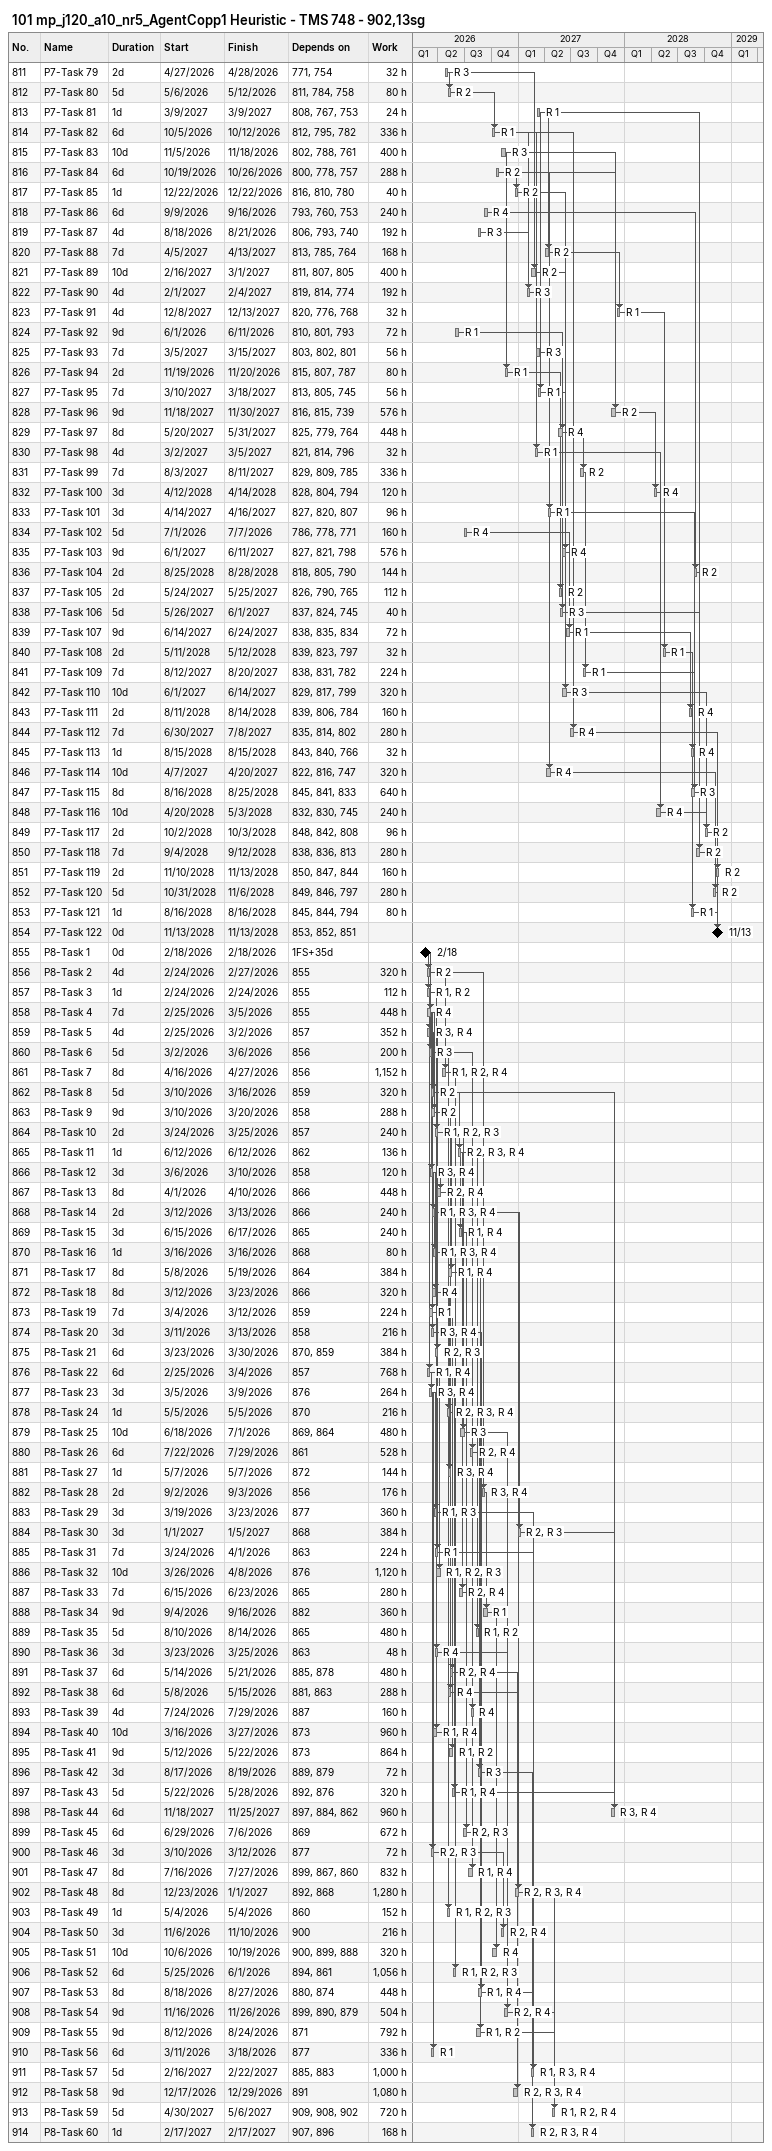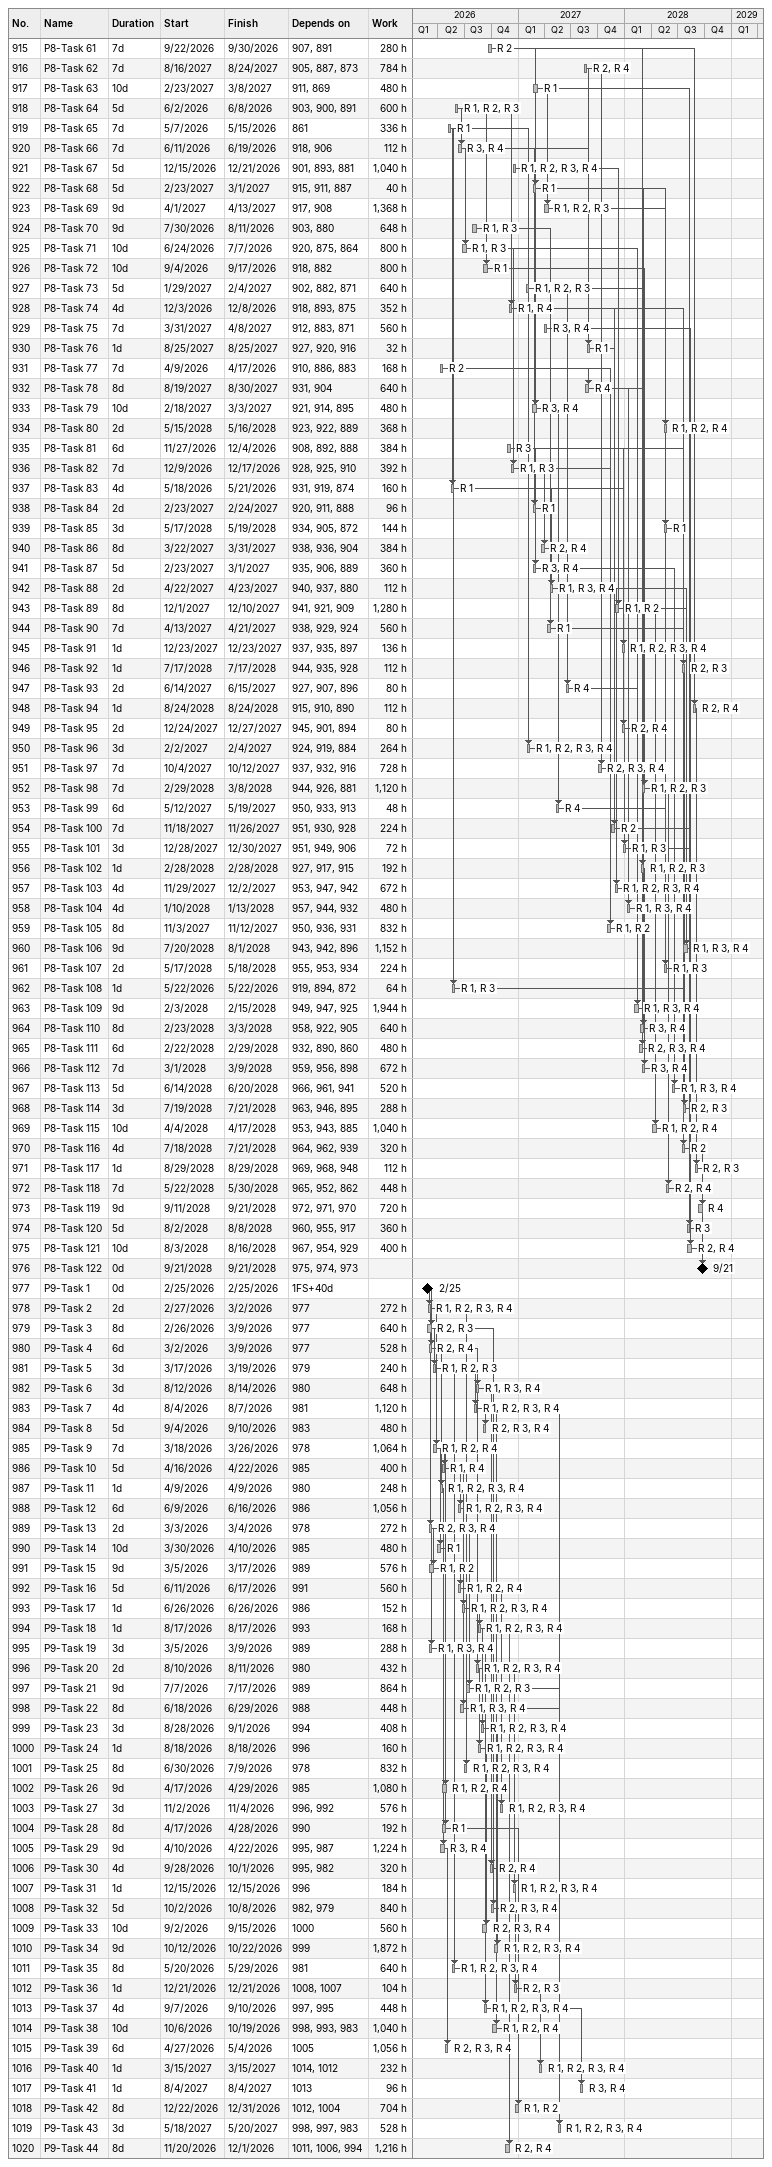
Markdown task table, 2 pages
101 mp_j120_a10_nr5_AgentCopp1 Heuristic - TMS 748 - 902,13sg

| ID | Task | Duration | Start | Finish | Predecessors | Resources | Work (h) |
|---|---|---|---|---|---|---|---|
| 811 | P7-Task 79 | 2d | 2026-04-27 | 2026-04-28 | 771, 754 | R 3 | 32 |
| 812 | P7-Task 80 | 5d | 2026-05-06 | 2026-05-12 | 811, 784, 758 | R 2 | 80 |
| 813 | P7-Task 81 | 1d | 2027-03-09 | 2027-03-09 | 808, 767, 753 | R 1 | 24 |
| 814 | P7-Task 82 | 6d | 2026-10-05 | 2026-10-12 | 812, 795, 782 | R 1 | 336 |
| 815 | P7-Task 83 | 10d | 2026-11-05 | 2026-11-18 | 802, 788, 761 | R 3 | 400 |
| 816 | P7-Task 84 | 6d | 2026-10-19 | 2026-10-26 | 800, 778, 757 | R 2 | 288 |
| 817 | P7-Task 85 | 1d | 2026-12-22 | 2026-12-22 | 816, 810, 780 | R 2 | 40 |
| 818 | P7-Task 86 | 6d | 2026-09-09 | 2026-09-16 | 793, 760, 753 | R 4 | 240 |
| 819 | P7-Task 87 | 4d | 2026-08-18 | 2026-08-21 | 806, 793, 740 | R 3 | 192 |
| 820 | P7-Task 88 | 7d | 2027-04-05 | 2027-04-13 | 813, 785, 764 | R 2 | 168 |
| 821 | P7-Task 89 | 10d | 2027-02-16 | 2027-03-01 | 811, 807, 805 | R 2 | 400 |
| 822 | P7-Task 90 | 4d | 2027-02-01 | 2027-02-04 | 819, 814, 774 | R 3 | 192 |
| 823 | P7-Task 91 | 4d | 2027-12-08 | 2027-12-13 | 820, 776, 768 | R 1 | 32 |
| 824 | P7-Task 92 | 9d | 2026-06-01 | 2026-06-11 | 810, 801, 793 | R 1 | 72 |
| 825 | P7-Task 93 | 7d | 2027-03-05 | 2027-03-15 | 803, 802, 801 | R 3 | 56 |
| 826 | P7-Task 94 | 2d | 2026-11-19 | 2026-11-20 | 815, 807, 787 | R 1 | 80 |
| 827 | P7-Task 95 | 7d | 2027-03-10 | 2027-03-18 | 813, 805, 745 | R 1 | 56 |
| 828 | P7-Task 96 | 9d | 2027-11-18 | 2027-11-30 | 816, 815, 739 | R 2 | 576 |
| 829 | P7-Task 97 | 8d | 2027-05-20 | 2027-05-31 | 825, 779, 764 | R 4 | 448 |
| 830 | P7-Task 98 | 4d | 2027-03-02 | 2027-03-05 | 821, 814, 796 | R 1 | 32 |
| 831 | P7-Task 99 | 7d | 2027-08-03 | 2027-08-11 | 829, 809, 785 | R 2 | 336 |
| 832 | P7-Task 100 | 3d | 2028-04-12 | 2028-04-14 | 828, 804, 794 | R 4 | 120 |
| 833 | P7-Task 101 | 3d | 2027-04-14 | 2027-04-16 | 827, 820, 807 | R 1 | 96 |
| 834 | P7-Task 102 | 5d | 2026-07-01 | 2026-07-07 | 786, 778, 771 | R 4 | 160 |
| 835 | P7-Task 103 | 9d | 2027-06-01 | 2027-06-11 | 827, 821, 798 | R 4 | 576 |
| 836 | P7-Task 104 | 2d | 2028-08-25 | 2028-08-28 | 818, 805, 790 | R 2 | 144 |
| 837 | P7-Task 105 | 2d | 2027-05-24 | 2027-05-25 | 826, 790, 765 | R 2 | 112 |
| 838 | P7-Task 106 | 5d | 2027-05-26 | 2027-06-01 | 837, 824, 745 | R 3 | 40 |
| 839 | P7-Task 107 | 9d | 2027-06-14 | 2027-06-24 | 838, 835, 834 | R 1 | 72 |
| 840 | P7-Task 108 | 2d | 2028-05-11 | 2028-05-12 | 839, 823, 797 | R 1 | 32 |
| 841 | P7-Task 109 | 7d | 2027-08-12 | 2027-08-20 | 838, 831, 782 | R 1 | 224 |
| 842 | P7-Task 110 | 10d | 2027-06-01 | 2027-06-14 | 829, 817, 799 | R 3 | 320 |
| 843 | P7-Task 111 | 2d | 2028-08-11 | 2028-08-14 | 839, 806, 784 | R 4 | 160 |
| 844 | P7-Task 112 | 7d | 2027-06-30 | 2027-07-08 | 835, 814, 802 | R 4 | 280 |
| 845 | P7-Task 113 | 1d | 2028-08-15 | 2028-08-15 | 843, 840, 766 | R 4 | 32 |
| 846 | P7-Task 114 | 10d | 2027-04-07 | 2027-04-20 | 822, 816, 747 | R 4 | 320 |
| 847 | P7-Task 115 | 8d | 2028-08-16 | 2028-08-25 | 845, 841, 833 | R 3 | 640 |
| 848 | P7-Task 116 | 10d | 2028-04-20 | 2028-05-03 | 832, 830, 745 | R 4 | 240 |
| 849 | P7-Task 117 | 2d | 2028-10-02 | 2028-10-03 | 848, 842, 808 | R 2 | 96 |
| 850 | P7-Task 118 | 7d | 2028-09-04 | 2028-09-12 | 838, 836, 813 | R 2 | 280 |
| 851 | P7-Task 119 | 2d | 2028-11-10 | 2028-11-13 | 850, 847, 844 | R 2 | 160 |
| 852 | P7-Task 120 | 5d | 2028-10-31 | 2028-11-06 | 849, 846, 797 | R 2 | 280 |
| 853 | P7-Task 121 | 1d | 2028-08-16 | 2028-08-16 | 845, 844, 794 | R 1 | 80 |
| 854 | P7-Task 122 | 0d | 2028-11-13 | 2028-11-13 | 853, 852, 851 |  |  |
| 855 | P8-Task 1 | 0d | 2026-02-18 | 2026-02-18 | 1FS+35d |  |  |
| 856 | P8-Task 2 | 4d | 2026-02-24 | 2026-02-27 | 855 | R 2 | 320 |
| 857 | P8-Task 3 | 1d | 2026-02-24 | 2026-02-24 | 855 | R 1, R 2 | 112 |
| 858 | P8-Task 4 | 7d | 2026-02-25 | 2026-03-05 | 855 | R 4 | 448 |
| 859 | P8-Task 5 | 4d | 2026-02-25 | 2026-03-02 | 857 | R 3, R 4 | 352 |
| 860 | P8-Task 6 | 5d | 2026-03-02 | 2026-03-06 | 856 | R 3 | 200 |
| 861 | P8-Task 7 | 8d | 2026-04-16 | 2026-04-27 | 856 | R 1, R 2, R 4 | 1152 |
| 862 | P8-Task 8 | 5d | 2026-03-10 | 2026-03-16 | 859 | R 2 | 320 |
| 863 | P8-Task 9 | 9d | 2026-03-10 | 2026-03-20 | 858 | R 2 | 288 |
| 864 | P8-Task 10 | 2d | 2026-03-24 | 2026-03-25 | 857 | R 1, R 2, R 3 | 240 |
| 865 | P8-Task 11 | 1d | 2026-06-12 | 2026-06-12 | 862 | R 2, R 3, R 4 | 136 |
| 866 | P8-Task 12 | 3d | 2026-03-06 | 2026-03-10 | 858 | R 3, R 4 | 120 |
| 867 | P8-Task 13 | 8d | 2026-04-01 | 2026-04-10 | 866 | R 2, R 4 | 448 |
| 868 | P8-Task 14 | 2d | 2026-03-12 | 2026-03-13 | 866 | R 1, R 3, R 4 | 240 |
| 869 | P8-Task 15 | 3d | 2026-06-15 | 2026-06-17 | 865 | R 1, R 4 | 240 |
| 870 | P8-Task 16 | 1d | 2026-03-16 | 2026-03-16 | 868 | R 1, R 3, R 4 | 80 |
| 871 | P8-Task 17 | 8d | 2026-05-08 | 2026-05-19 | 864 | R 1, R 4 | 384 |
| 872 | P8-Task 18 | 8d | 2026-03-12 | 2026-03-23 | 866 | R 4 | 320 |
| 873 | P8-Task 19 | 7d | 2026-03-04 | 2026-03-12 | 859 | R 1 | 224 |
| 874 | P8-Task 20 | 3d | 2026-03-11 | 2026-03-13 | 858 | R 3, R 4 | 216 |
| 875 | P8-Task 21 | 6d | 2026-03-23 | 2026-03-30 | 870, 859 | R 2, R 3 | 384 |
| 876 | P8-Task 22 | 6d | 2026-02-25 | 2026-03-04 | 857 | R 1, R 4 | 768 |
| 877 | P8-Task 23 | 3d | 2026-03-05 | 2026-03-09 | 876 | R 3, R 4 | 264 |
| 878 | P8-Task 24 | 1d | 2026-05-05 | 2026-05-05 | 870 | R 2, R 3, R 4 | 216 |
| 879 | P8-Task 25 | 10d | 2026-06-18 | 2026-07-01 | 869, 864 | R 3 | 480 |
| 880 | P8-Task 26 | 6d | 2026-07-22 | 2026-07-29 | 861 | R 2, R 4 | 528 |
| 881 | P8-Task 27 | 1d | 2026-05-07 | 2026-05-07 | 872 | R 3, R 4 | 144 |
| 882 | P8-Task 28 | 2d | 2026-09-02 | 2026-09-03 | 856 | R 3, R 4 | 176 |
| 883 | P8-Task 29 | 3d | 2026-03-19 | 2026-03-23 | 877 | R 1, R 3 | 360 |
| 884 | P8-Task 30 | 3d | 2027-01-01 | 2027-01-05 | 868 | R 2, R 3 | 384 |
| 885 | P8-Task 31 | 7d | 2026-03-24 | 2026-04-01 | 863 | R 1 | 224 |
| 886 | P8-Task 32 | 10d | 2026-03-26 | 2026-04-08 | 876 | R 1, R 2, R 3 | 1120 |
| 887 | P8-Task 33 | 7d | 2026-06-15 | 2026-06-23 | 865 | R 2, R 4 | 280 |
| 888 | P8-Task 34 | 9d | 2026-09-04 | 2026-09-16 | 882 | R 1 | 360 |
| 889 | P8-Task 35 | 5d | 2026-08-10 | 2026-08-14 | 865 | R 1, R 2 | 480 |
| 890 | P8-Task 36 | 3d | 2026-03-23 | 2026-03-25 | 863 | R 4 | 48 |
| 891 | P8-Task 37 | 6d | 2026-05-14 | 2026-05-21 | 885, 878 | R 2, R 4 | 480 |
| 892 | P8-Task 38 | 6d | 2026-05-08 | 2026-05-15 | 881, 863 | R 4 | 288 |
| 893 | P8-Task 39 | 4d | 2026-07-24 | 2026-07-29 | 887 | R 4 | 160 |
| 894 | P8-Task 40 | 10d | 2026-03-16 | 2026-03-27 | 873 | R 1, R 4 | 960 |
| 895 | P8-Task 41 | 9d | 2026-05-12 | 2026-05-22 | 873 | R 1, R 2 | 864 |
| 896 | P8-Task 42 | 3d | 2026-08-17 | 2026-08-19 | 889, 879 | R 3 | 72 |
| 897 | P8-Task 43 | 5d | 2026-05-22 | 2026-05-28 | 892, 876 | R 1, R 4 | 320 |
| 898 | P8-Task 44 | 6d | 2027-11-18 | 2027-11-25 | 897, 884, 862 | R 3, R 4 | 960 |
| 899 | P8-Task 45 | 6d | 2026-06-29 | 2026-07-06 | 869 | R 2, R 3 | 672 |
| 900 | P8-Task 46 | 3d | 2026-03-10 | 2026-03-12 | 877 | R 2, R 3 | 72 |
| 901 | P8-Task 47 | 8d | 2026-07-16 | 2026-07-27 | 899, 867, 860 | R 1, R 4 | 832 |
| 902 | P8-Task 48 | 8d | 2026-12-23 | 2027-01-01 | 892, 868 | R 2, R 3, R 4 | 1280 |
| 903 | P8-Task 49 | 1d | 2026-05-04 | 2026-05-04 | 860 | R 1, R 2, R 3 | 152 |
| 904 | P8-Task 50 | 3d | 2026-11-06 | 2026-11-10 | 900 | R 2, R 4 | 216 |
| 905 | P8-Task 51 | 10d | 2026-10-06 | 2026-10-19 | 900, 899, 888 | R 4 | 320 |
| 906 | P8-Task 52 | 6d | 2026-05-25 | 2026-06-01 | 894, 861 | R 1, R 2, R 3 | 1056 |
| 907 | P8-Task 53 | 8d | 2026-08-18 | 2026-08-27 | 880, 874 | R 1, R 4 | 448 |
| 908 | P8-Task 54 | 9d | 2026-11-16 | 2026-11-26 | 899, 890, 879 | R 2, R 4 | 504 |
| 909 | P8-Task 55 | 9d | 2026-08-12 | 2026-08-24 | 871 | R 1, R 2 | 792 |
| 910 | P8-Task 56 | 6d | 2026-03-11 | 2026-03-18 | 877 | R 1 | 336 |
| 911 | P8-Task 57 | 5d | 2027-02-16 | 2027-02-22 | 885, 883 | R 1, R 3, R 4 | 1000 |
| 912 | P8-Task 58 | 9d | 2026-12-17 | 2026-12-29 | 891 | R 2, R 3, R 4 | 1080 |
| 913 | P8-Task 59 | 5d | 2027-04-30 | 2027-05-06 | 909, 908, 902 | R 1, R 2, R 4 | 720 |
| 914 | P8-Task 60 | 1d | 2027-02-17 | 2027-02-17 | 907, 896 | R 2, R 3, R 4 | 168 |
| 915 | P8-Task 61 | 7d | 2026-09-22 | 2026-09-30 | 907, 891 | R 2 | 280 |
| 916 | P8-Task 62 | 7d | 2027-08-16 | 2027-08-24 | 905, 887, 873 | R 2, R 4 | 784 |
| 917 | P8-Task 63 | 10d | 2027-02-23 | 2027-03-08 | 911, 869 | R 1 | 480 |
| 918 | P8-Task 64 | 5d | 2026-06-02 | 2026-06-08 | 903, 900, 891 | R 1, R 2, R 3 | 600 |
| 919 | P8-Task 65 | 7d | 2026-05-07 | 2026-05-15 | 861 | R 1 | 336 |
| 920 | P8-Task 66 | 7d | 2026-06-11 | 2026-06-19 | 918, 906 | R 3, R 4 | 112 |
| 921 | P8-Task 67 | 5d | 2026-12-15 | 2026-12-21 | 901, 893, 881 | R 1, R 2, R 3, R 4 | 1040 |
| 922 | P8-Task 68 | 5d | 2027-02-23 | 2027-03-01 | 915, 911, 887 | R 1 | 40 |
| 923 | P8-Task 69 | 9d | 2027-04-01 | 2027-04-13 | 917, 908 | R 1, R 2, R 3 | 1368 |
| 924 | P8-Task 70 | 9d | 2026-07-30 | 2026-08-11 | 903, 880 | R 1, R 3 | 648 |
| 925 | P8-Task 71 | 10d | 2026-06-24 | 2026-07-07 | 920, 875, 864 | R 1, R 3 | 800 |
| 926 | P8-Task 72 | 10d | 2026-09-04 | 2026-09-17 | 918, 882 | R 1 | 800 |
| 927 | P8-Task 73 | 5d | 2027-01-29 | 2027-02-04 | 902, 882, 871 | R 1, R 2, R 3 | 640 |
| 928 | P8-Task 74 | 4d | 2026-12-03 | 2026-12-08 | 918, 893, 875 | R 1, R 4 | 352 |
| 929 | P8-Task 75 | 7d | 2027-03-31 | 2027-04-08 | 912, 883, 871 | R 3, R 4 | 560 |
| 930 | P8-Task 76 | 1d | 2027-08-25 | 2027-08-25 | 927, 920, 916 | R 1 | 32 |
| 931 | P8-Task 77 | 7d | 2026-04-09 | 2026-04-17 | 910, 886, 883 | R 2 | 168 |
| 932 | P8-Task 78 | 8d | 2027-08-19 | 2027-08-30 | 931, 904 | R 4 | 640 |
| 933 | P8-Task 79 | 10d | 2027-02-18 | 2027-03-03 | 921, 914, 895 | R 3, R 4 | 480 |
| 934 | P8-Task 80 | 2d | 2028-05-15 | 2028-05-16 | 923, 922, 889 | R 1, R 2, R 4 | 368 |
| 935 | P8-Task 81 | 6d | 2026-11-27 | 2026-12-04 | 908, 892, 888 | R 3 | 384 |
| 936 | P8-Task 82 | 7d | 2026-12-09 | 2026-12-17 | 928, 925, 910 | R 1, R 3 | 392 |
| 937 | P8-Task 83 | 4d | 2026-05-18 | 2026-05-21 | 931, 919, 874 | R 1 | 160 |
| 938 | P8-Task 84 | 2d | 2027-02-23 | 2027-02-24 | 920, 911, 888 | R 1 | 96 |
| 939 | P8-Task 85 | 3d | 2028-05-17 | 2028-05-19 | 934, 905, 872 | R 1 | 144 |
| 940 | P8-Task 86 | 8d | 2027-03-22 | 2027-03-31 | 938, 936, 904 | R 2, R 4 | 384 |
| 941 | P8-Task 87 | 5d | 2027-02-23 | 2027-03-01 | 935, 906, 889 | R 3, R 4 | 360 |
| 942 | P8-Task 88 | 2d | 2027-04-22 | 2027-04-23 | 940, 937, 880 | R 1, R 3, R 4 | 112 |
| 943 | P8-Task 89 | 8d | 2027-12-01 | 2027-12-10 | 941, 921, 909 | R 1, R 2 | 1280 |
| 944 | P8-Task 90 | 7d | 2027-04-13 | 2027-04-21 | 938, 929, 924 | R 1 | 560 |
| 945 | P8-Task 91 | 1d | 2027-12-23 | 2027-12-23 | 937, 935, 897 | R 1, R 2, R 3, R 4 | 136 |
| 946 | P8-Task 92 | 1d | 2028-07-17 | 2028-07-17 | 944, 935, 928 | R 2, R 3 | 112 |
| 947 | P8-Task 93 | 2d | 2027-06-14 | 2027-06-15 | 927, 907, 896 | R 4 | 80 |
| 948 | P8-Task 94 | 1d | 2028-08-24 | 2028-08-24 | 915, 910, 890 | R 2, R 4 | 112 |
| 949 | P8-Task 95 | 2d | 2027-12-24 | 2027-12-27 | 945, 901, 894 | R 2, R 4 | 80 |
| 950 | P8-Task 96 | 3d | 2027-02-02 | 2027-02-04 | 924, 919, 884 | R 1, R 2, R 3, R 4 | 264 |
| 951 | P8-Task 97 | 7d | 2027-10-04 | 2027-10-12 | 937, 932, 916 | R 2, R 3, R 4 | 728 |
| 952 | P8-Task 98 | 7d | 2028-02-29 | 2028-03-08 | 944, 926, 881 | R 1, R 2, R 3 | 1120 |
| 953 | P8-Task 99 | 6d | 2027-05-12 | 2027-05-19 | 950, 933, 913 | R 4 | 48 |
| 954 | P8-Task 100 | 7d | 2027-11-18 | 2027-11-26 | 951, 930, 928 | R 2 | 224 |
| 955 | P8-Task 101 | 3d | 2027-12-28 | 2027-12-30 | 951, 949, 906 | R 1, R 3 | 72 |
| 956 | P8-Task 102 | 1d | 2028-02-28 | 2028-02-28 | 927, 917, 915 | R 1, R 2, R 3 | 192 |
| 957 | P8-Task 103 | 4d | 2027-11-29 | 2027-12-02 | 953, 947, 942 | R 1, R 2, R 3, R 4 | 672 |
| 958 | P8-Task 104 | 4d | 2028-01-10 | 2028-01-13 | 957, 944, 932 | R 1, R 3, R 4 | 480 |
| 959 | P8-Task 105 | 8d | 2027-11-03 | 2027-11-12 | 950, 936, 931 | R 1, R 2 | 832 |
| 960 | P8-Task 106 | 9d | 2028-07-20 | 2028-08-01 | 943, 942, 896 | R 1, R 3, R 4 | 1152 |
| 961 | P8-Task 107 | 2d | 2028-05-17 | 2028-05-18 | 955, 953, 934 | R 1, R 3 | 224 |
| 962 | P8-Task 108 | 1d | 2026-05-22 | 2026-05-22 | 919, 894, 872 | R 1, R 3 | 64 |
| 963 | P8-Task 109 | 9d | 2028-02-03 | 2028-02-15 | 949, 947, 925 | R 1, R 3, R 4 | 1944 |
| 964 | P8-Task 110 | 8d | 2028-02-23 | 2028-03-03 | 958, 922, 905 | R 3, R 4 | 640 |
| 965 | P8-Task 111 | 6d | 2028-02-22 | 2028-02-29 | 932, 890, 860 | R 2, R 3, R 4 | 480 |
| 966 | P8-Task 112 | 7d | 2028-03-01 | 2028-03-09 | 959, 956, 898 | R 3, R 4 | 672 |
| 967 | P8-Task 113 | 5d | 2028-06-14 | 2028-06-20 | 966, 961, 941 | R 1, R 3, R 4 | 520 |
| 968 | P8-Task 114 | 3d | 2028-07-19 | 2028-07-21 | 963, 946, 895 | R 2, R 3 | 288 |
| 969 | P8-Task 115 | 10d | 2028-04-04 | 2028-04-17 | 953, 943, 885 | R 1, R 2, R 4 | 1040 |
| 970 | P8-Task 116 | 4d | 2028-07-18 | 2028-07-21 | 964, 962, 939 | R 2 | 320 |
| 971 | P8-Task 117 | 1d | 2028-08-29 | 2028-08-29 | 969, 968, 948 | R 2, R 3 | 112 |
| 972 | P8-Task 118 | 7d | 2028-05-22 | 2028-05-30 | 965, 952, 862 | R 2, R 4 | 448 |
| 973 | P8-Task 119 | 9d | 2028-09-11 | 2028-09-21 | 972, 971, 970 | R 4 | 720 |
| 974 | P8-Task 120 | 5d | 2028-08-02 | 2028-08-08 | 960, 955, 917 | R 3 | 360 |
| 975 | P8-Task 121 | 10d | 2028-08-03 | 2028-08-16 | 967, 954, 929 | R 2, R 4 | 400 |
| 976 | P8-Task 122 | 0d | 2028-09-21 | 2028-09-21 | 975, 974, 973 |  |  |
| 977 | P9-Task 1 | 0d | 2026-02-25 | 2026-02-25 | 1FS+40d |  |  |
| 978 | P9-Task 2 | 2d | 2026-02-27 | 2026-03-02 | 977 | R 1, R 2, R 3, R 4 | 272 |
| 979 | P9-Task 3 | 8d | 2026-02-26 | 2026-03-09 | 977 | R 2, R 3 | 640 |
| 980 | P9-Task 4 | 6d | 2026-03-02 | 2026-03-09 | 977 | R 2, R 4 | 528 |
| 981 | P9-Task 5 | 3d | 2026-03-17 | 2026-03-19 | 979 | R 1, R 2, R 3 | 240 |
| 982 | P9-Task 6 | 3d | 2026-08-12 | 2026-08-14 | 980 | R 1, R 3, R 4 | 648 |
| 983 | P9-Task 7 | 4d | 2026-08-04 | 2026-08-07 | 981 | R 1, R 2, R 3, R 4 | 1120 |
| 984 | P9-Task 8 | 5d | 2026-09-04 | 2026-09-10 | 983 | R 2, R 3, R 4 | 480 |
| 985 | P9-Task 9 | 7d | 2026-03-18 | 2026-03-26 | 978 | R 1, R 2, R 4 | 1064 |
| 986 | P9-Task 10 | 5d | 2026-04-16 | 2026-04-22 | 985 | R 1, R 4 | 400 |
| 987 | P9-Task 11 | 1d | 2026-04-09 | 2026-04-09 | 980 | R 1, R 2, R 3, R 4 | 248 |
| 988 | P9-Task 12 | 6d | 2026-06-09 | 2026-06-16 | 986 | R 1, R 2, R 3, R 4 | 1056 |
| 989 | P9-Task 13 | 2d | 2026-03-03 | 2026-03-04 | 978 | R 2, R 3, R 4 | 272 |
| 990 | P9-Task 14 | 10d | 2026-03-30 | 2026-04-10 | 985 | R 1 | 480 |
| 991 | P9-Task 15 | 9d | 2026-03-05 | 2026-03-17 | 989 | R 1, R 2 | 576 |
| 992 | P9-Task 16 | 5d | 2026-06-11 | 2026-06-17 | 991 | R 1, R 2, R 4 | 560 |
| 993 | P9-Task 17 | 1d | 2026-06-26 | 2026-06-26 | 986 | R 1, R 2, R 3, R 4 | 152 |
| 994 | P9-Task 18 | 1d | 2026-08-17 | 2026-08-17 | 993 | R 1, R 2, R 3, R 4 | 168 |
| 995 | P9-Task 19 | 3d | 2026-03-05 | 2026-03-09 | 989 | R 1, R 3, R 4 | 288 |
| 996 | P9-Task 20 | 2d | 2026-08-10 | 2026-08-11 | 980 | R 1, R 2, R 3, R 4 | 432 |
| 997 | P9-Task 21 | 9d | 2026-07-07 | 2026-07-17 | 989 | R 1, R 2, R 3 | 864 |
| 998 | P9-Task 22 | 8d | 2026-06-18 | 2026-06-29 | 988 | R 1, R 3, R 4 | 448 |
| 999 | P9-Task 23 | 3d | 2026-08-28 | 2026-09-01 | 994 | R 1, R 2, R 3, R 4 | 408 |
| 1000 | P9-Task 24 | 1d | 2026-08-18 | 2026-08-18 | 996 | R 1, R 2, R 3, R 4 | 160 |
| 1001 | P9-Task 25 | 8d | 2026-06-30 | 2026-07-09 | 978 | R 1, R 2, R 3, R 4 | 832 |
| 1002 | P9-Task 26 | 9d | 2026-04-17 | 2026-04-29 | 985 | R 1, R 2, R 4 | 1080 |
| 1003 | P9-Task 27 | 3d | 2026-11-02 | 2026-11-04 | 996, 992 | R 1, R 2, R 3, R 4 | 576 |
| 1004 | P9-Task 28 | 8d | 2026-04-17 | 2026-04-28 | 990 | R 1 | 192 |
| 1005 | P9-Task 29 | 9d | 2026-04-10 | 2026-04-22 | 995, 987 | R 3, R 4 | 1224 |
| 1006 | P9-Task 30 | 4d | 2026-09-28 | 2026-10-01 | 995, 982 | R 2, R 4 | 320 |
| 1007 | P9-Task 31 | 1d | 2026-12-15 | 2026-12-15 | 996 | R 1, R 2, R 3, R 4 | 184 |
| 1008 | P9-Task 32 | 5d | 2026-10-02 | 2026-10-08 | 982, 979 | R 2, R 3, R 4 | 840 |
| 1009 | P9-Task 33 | 10d | 2026-09-02 | 2026-09-15 | 1000 | R 2, R 3, R 4 | 560 |
| 1010 | P9-Task 34 | 9d | 2026-10-12 | 2026-10-22 | 999 | R 1, R 2, R 3, R 4 | 1872 |
| 1011 | P9-Task 35 | 8d | 2026-05-20 | 2026-05-29 | 981 | R 1, R 2, R 3, R 4 | 640 |
| 1012 | P9-Task 36 | 1d | 2026-12-21 | 2026-12-21 | 1008, 1007 | R 2, R 3 | 104 |
| 1013 | P9-Task 37 | 4d | 2026-09-07 | 2026-09-10 | 997, 995 | R 1, R 2, R 3, R 4 | 448 |
| 1014 | P9-Task 38 | 10d | 2026-10-06 | 2026-10-19 | 998, 993, 983 | R 1, R 2, R 4 | 1040 |
| 1015 | P9-Task 39 | 6d | 2026-04-27 | 2026-05-04 | 1005 | R 2, R 3, R 4 | 1056 |
| 1016 | P9-Task 40 | 1d | 2027-03-15 | 2027-03-15 | 1014, 1012 | R 1, R 2, R 3, R 4 | 232 |
| 1017 | P9-Task 41 | 1d | 2027-08-04 | 2027-08-04 | 1013 | R 3, R 4 | 96 |
| 1018 | P9-Task 42 | 8d | 2026-12-22 | 2026-12-31 | 1012, 1004 | R 1, R 2 | 704 |
| 1019 | P9-Task 43 | 3d | 2027-05-18 | 2027-05-20 | 998, 997, 983 | R 1, R 2, R 3, R 4 | 528 |
| 1020 | P9-Task 44 | 8d | 2026-11-20 | 2026-12-01 | 1011, 1006, 994 | R 2, R 4 | 1216 |
